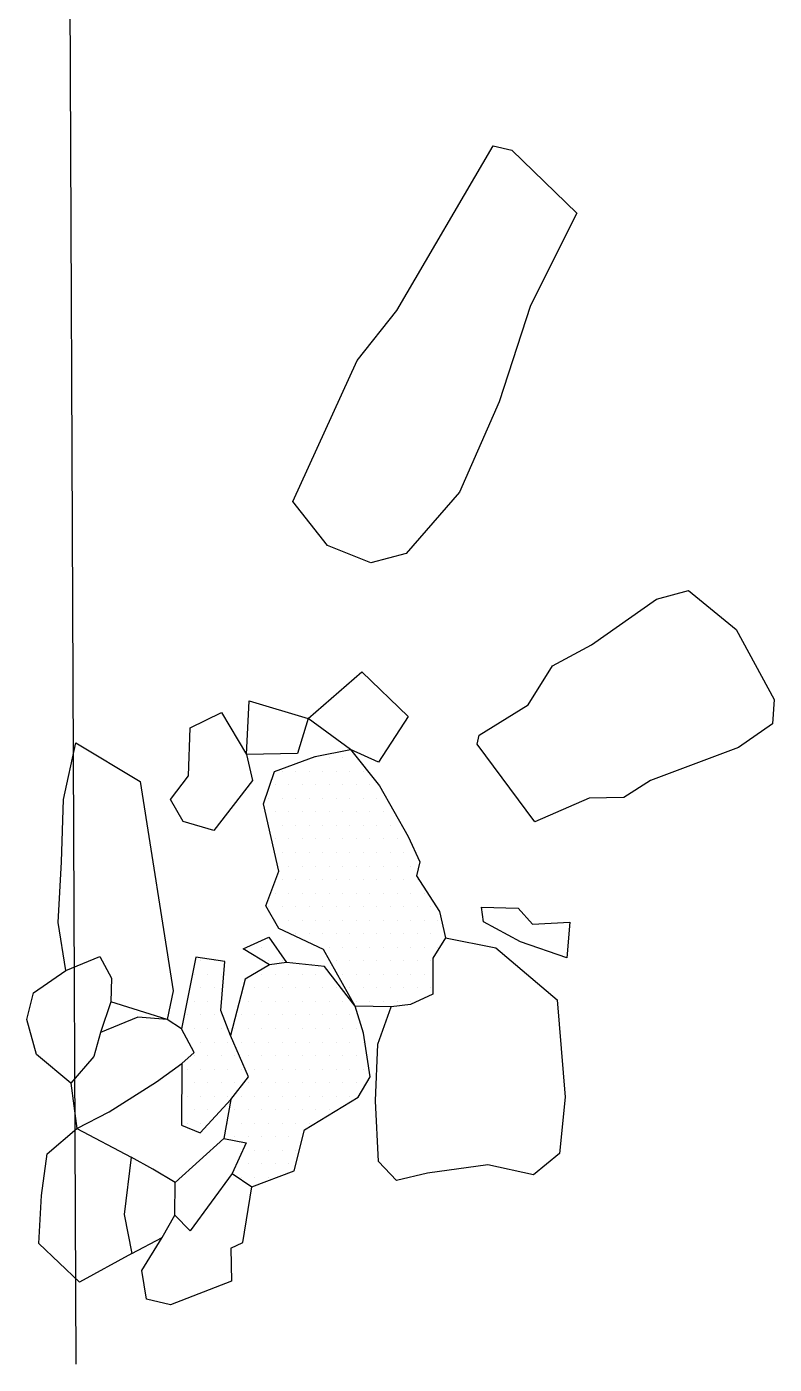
# Model space of a CAD drawing. Header units: metres. Extents: x -3.89 to -2.45, y -19 to -15.4.
# Drawn here: x -3.886 to -3.195, y -18.997 to -17.763 of the extents above; entities that cross this region are included whole.
import ezdxf

# ---------------------------------------------------------------- set-up
doc = ezdxf.new("R2010")
doc.units = ezdxf.units.M
doc.header["$LTSCALE"] = 25
doc.header["$MEASUREMENT"] = 0
doc.linetypes.add('STRICHPUNKTX2', pattern=[2, 1, -0.5, 0, -0.5])
doc.layers.get('0').update_dxf_attribs({"linetype": 'CONTINUOUS'})
for name, color, linetype in [('GRABUNGSGRENZE', 3, 'STRICHPUNKTX2'), ('STEINE', 4, 'CONTINUOUS'), ('STEINESCHRAFF', 4, 'CONTINUOUS')]:
    doc.layers.add(name, color=color, linetype=linetype)

# ---------------------------------------------------------------- blocks, each defined once
blk = doc.blocks.new('*X8')
at = {"color": 0}
for p, q in [((-361.875, -1843.75), (-361.875, -1843.75)), ((-360.625, -1843.75), (-360.625, -1843.75)), ((-359.375, -1843.75), (-359.375, -1843.75)), ((-358.125, -1843.75), (-358.125, -1843.75)), ((-365, -1845), (-365, -1845)), ((-363.75, -1845), (-363.75, -1845)), ((-362.5, -1845), (-362.5, -1845)), ((-361.25, -1845), (-361.25, -1845)), ((-360, -1845), (-360, -1845)), ((-358.75, -1845), (-358.75, -1845)), ((-357.5, -1845), (-357.5, -1845)), ((-365.625, -1846.25), (-365.625, -1846.25)), ((-364.375, -1846.25), (-364.375, -1846.25)), ((-363.125, -1846.25), (-363.125, -1846.25)), ((-361.875, -1846.25), (-361.875, -1846.25)), ((-360.625, -1846.25), (-360.625, -1846.25)), ((-359.375, -1846.25), (-359.375, -1846.25)), ((-358.125, -1846.25), (-358.125, -1846.25)), ((-356.875, -1846.25), (-356.875, -1846.25)), ((-366.25, -1847.5), (-366.25, -1847.5)), ((-365, -1847.5), (-365, -1847.5)), ((-363.75, -1847.5), (-363.75, -1847.5)), ((-362.5, -1847.5), (-362.5, -1847.5)), ((-361.25, -1847.5), (-361.25, -1847.5)), ((-360, -1847.5), (-360, -1847.5)), ((-358.75, -1847.5), (-358.75, -1847.5)), ((-357.5, -1847.5), (-357.5, -1847.5)), ((-356.25, -1847.5), (-356.25, -1847.5)), ((-365.625, -1848.75), (-365.625, -1848.75)), ((-364.375, -1848.75), (-364.375, -1848.75)), ((-363.125, -1848.75), (-363.125, -1848.75)), ((-361.875, -1848.75), (-361.875, -1848.75)), ((-360.625, -1848.75), (-360.625, -1848.75)), ((-359.375, -1848.75), (-359.375, -1848.75)), ((-358.125, -1848.75), (-358.125, -1848.75)), ((-356.875, -1848.75), (-356.875, -1848.75)), ((-355.625, -1848.75), (-355.625, -1848.75)), ((-366.25, -1850), (-366.25, -1850)), ((-365, -1850), (-365, -1850)), ((-363.75, -1850), (-363.75, -1850)), ((-362.5, -1850), (-362.5, -1850)), ((-361.25, -1850), (-361.25, -1850)), ((-360, -1850), (-360, -1850)), ((-358.75, -1850), (-358.75, -1850)), ((-357.5, -1850), (-357.5, -1850)), ((-356.25, -1850), (-356.25, -1850)), ((-355, -1850), (-355, -1850)), ((-365.625, -1851.25), (-365.625, -1851.25)), ((-364.375, -1851.25), (-364.375, -1851.25)), ((-363.125, -1851.25), (-363.125, -1851.25)), ((-361.875, -1851.25), (-361.875, -1851.25)), ((-360.625, -1851.25), (-360.625, -1851.25)), ((-359.375, -1851.25), (-359.375, -1851.25)), ((-358.125, -1851.25), (-358.125, -1851.25)), ((-356.875, -1851.25), (-356.875, -1851.25)), ((-355.625, -1851.25), (-355.625, -1851.25)), ((-354.375, -1851.25), (-354.375, -1851.25)), ((-365, -1852.5), (-365, -1852.5)), ((-363.75, -1852.5), (-363.75, -1852.5)), ((-362.5, -1852.5), (-362.5, -1852.5)), ((-361.25, -1852.5), (-361.25, -1852.5)), ((-360, -1852.5), (-360, -1852.5)), ((-358.75, -1852.5), (-358.75, -1852.5)), ((-357.5, -1852.5), (-357.5, -1852.5)), ((-356.25, -1852.5), (-356.25, -1852.5)), ((-355, -1852.5), (-355, -1852.5)), ((-353.75, -1852.5), (-353.75, -1852.5)), ((-364.375, -1853.75), (-364.375, -1853.75)), ((-363.125, -1853.75), (-363.125, -1853.75)), ((-361.875, -1853.75), (-361.875, -1853.75)), ((-360.625, -1853.75), (-360.625, -1853.75)), ((-359.375, -1853.75), (-359.375, -1853.75)), ((-358.125, -1853.75), (-358.125, -1853.75)), ((-356.875, -1853.75), (-356.875, -1853.75)), ((-355.625, -1853.75), (-355.625, -1853.75)), ((-354.375, -1853.75), (-354.375, -1853.75)), ((-353.125, -1853.75), (-353.125, -1853.75)), ((-365, -1855), (-365, -1855)), ((-363.75, -1855), (-363.75, -1855)), ((-362.5, -1855), (-362.5, -1855)), ((-361.25, -1855), (-361.25, -1855)), ((-360, -1855), (-360, -1855)), ((-358.75, -1855), (-358.75, -1855)), ((-357.5, -1855), (-357.5, -1855)), ((-356.25, -1855), (-356.25, -1855)), ((-355, -1855), (-355, -1855)), ((-353.75, -1855), (-353.75, -1855)), ((-352.5, -1855), (-352.5, -1855)), ((-365.625, -1856.25), (-365.625, -1856.25)), ((-364.375, -1856.25), (-364.375, -1856.25)), ((-363.125, -1856.25), (-363.125, -1856.25)), ((-361.875, -1856.25), (-361.875, -1856.25)), ((-360.625, -1856.25), (-360.625, -1856.25)), ((-359.375, -1856.25), (-359.375, -1856.25)), ((-358.125, -1856.25), (-358.125, -1856.25)), ((-356.875, -1856.25), (-356.875, -1856.25)), ((-355.625, -1856.25), (-355.625, -1856.25)), ((-354.375, -1856.25), (-354.375, -1856.25)), ((-353.125, -1856.25), (-353.125, -1856.25)), ((-351.875, -1856.25), (-351.875, -1856.25)), ((-366.25, -1857.5), (-366.25, -1857.5)), ((-365, -1857.5), (-365, -1857.5)), ((-363.75, -1857.5), (-363.75, -1857.5)), ((-362.5, -1857.5), (-362.5, -1857.5)), ((-361.25, -1857.5), (-361.25, -1857.5)), ((-360, -1857.5), (-360, -1857.5)), ((-358.75, -1857.5), (-358.75, -1857.5)), ((-357.5, -1857.5), (-357.5, -1857.5)), ((-356.25, -1857.5), (-356.25, -1857.5)), ((-355, -1857.5), (-355, -1857.5)), ((-353.75, -1857.5), (-353.75, -1857.5)), ((-352.5, -1857.5), (-352.5, -1857.5)), ((-351.25, -1857.5), (-351.25, -1857.5)), ((-365.625, -1858.75), (-365.625, -1858.75)), ((-364.375, -1858.75), (-364.375, -1858.75)), ((-363.125, -1858.75), (-363.125, -1858.75)), ((-361.875, -1858.75), (-361.875, -1858.75)), ((-360.625, -1858.75), (-360.625, -1858.75)), ((-359.375, -1858.75), (-359.375, -1858.75)), ((-358.125, -1858.75), (-358.125, -1858.75)), ((-356.875, -1858.75), (-356.875, -1858.75)), ((-355.625, -1858.75), (-355.625, -1858.75)), ((-354.375, -1858.75), (-354.375, -1858.75)), ((-353.125, -1858.75), (-353.125, -1858.75)), ((-351.875, -1858.75), (-351.875, -1858.75)), ((-350.625, -1858.75), (-350.625, -1858.75)), ((-363.75, -1860), (-363.75, -1860)), ((-362.5, -1860), (-362.5, -1860)), ((-361.25, -1860), (-361.25, -1860)), ((-360, -1860), (-360, -1860)), ((-358.75, -1860), (-358.75, -1860)), ((-357.5, -1860), (-357.5, -1860)), ((-356.25, -1860), (-356.25, -1860)), ((-355, -1860), (-355, -1860)), ((-353.75, -1860), (-353.75, -1860)), ((-352.5, -1860), (-352.5, -1860)), ((-351.25, -1860), (-351.25, -1860)), ((-350, -1860), (-350, -1860)), ((-368.125, -1861.25), (-368.125, -1861.25)), ((-366.875, -1861.25), (-366.875, -1861.25)), ((-365.625, -1861.25), (-365.625, -1861.25)), ((-360.625, -1861.25), (-360.625, -1861.25)), ((-359.375, -1861.25), (-359.375, -1861.25)), ((-358.125, -1861.25), (-358.125, -1861.25)), ((-356.875, -1861.25), (-356.875, -1861.25)), ((-355.625, -1861.25), (-355.625, -1861.25)), ((-354.375, -1861.25), (-354.375, -1861.25)), ((-353.125, -1861.25), (-353.125, -1861.25)), ((-351.875, -1861.25), (-351.875, -1861.25)), ((-350.625, -1861.25), (-350.625, -1861.25)), ((-372.5, -1862.5), (-372.5, -1862.5)), ((-371.25, -1862.5), (-371.25, -1862.5)), ((-366.25, -1862.5), (-366.25, -1862.5)), ((-365, -1862.5), (-365, -1862.5)), ((-360, -1862.5), (-360, -1862.5)), ((-358.75, -1862.5), (-358.75, -1862.5)), ((-357.5, -1862.5), (-357.5, -1862.5)), ((-356.25, -1862.5), (-356.25, -1862.5)), ((-355, -1862.5), (-355, -1862.5)), ((-353.75, -1862.5), (-353.75, -1862.5)), ((-352.5, -1862.5), (-352.5, -1862.5)), ((-351.25, -1862.5), (-351.25, -1862.5)), ((-373.125, -1863.75), (-373.125, -1863.75)), ((-371.875, -1863.75), (-371.875, -1863.75)), ((-370.625, -1863.75), (-370.625, -1863.75)), ((-366.875, -1863.75), (-366.875, -1863.75)), ((-365.625, -1863.75), (-365.625, -1863.75)), ((-364.375, -1863.75), (-364.375, -1863.75)), ((-363.125, -1863.75), (-363.125, -1863.75)), ((-361.875, -1863.75), (-361.875, -1863.75)), ((-360.625, -1863.75), (-360.625, -1863.75)), ((-359.375, -1863.75), (-359.375, -1863.75)), ((-358.125, -1863.75), (-358.125, -1863.75)), ((-356.875, -1863.75), (-356.875, -1863.75)), ((-355.625, -1863.75), (-355.625, -1863.75)), ((-354.375, -1863.75), (-354.375, -1863.75)), ((-353.125, -1863.75), (-353.125, -1863.75)), ((-351.875, -1863.75), (-351.875, -1863.75)), ((-372.5, -1865), (-372.5, -1865)), ((-371.25, -1865), (-371.25, -1865)), ((-367.5, -1865), (-367.5, -1865)), ((-366.25, -1865), (-366.25, -1865)), ((-365, -1865), (-365, -1865)), ((-363.75, -1865), (-363.75, -1865)), ((-362.5, -1865), (-362.5, -1865)), ((-361.25, -1865), (-361.25, -1865)), ((-360, -1865), (-360, -1865)), ((-358.75, -1865), (-358.75, -1865)), ((-357.5, -1865), (-357.5, -1865)), ((-356.25, -1865), (-356.25, -1865)), ((-355, -1865), (-355, -1865)), ((-353.75, -1865), (-353.75, -1865)), ((-352.5, -1865), (-352.5, -1865)), ((-351.25, -1865), (-351.25, -1865)), ((-373.125, -1866.25), (-373.125, -1866.25)), ((-371.875, -1866.25), (-371.875, -1866.25)), ((-370.625, -1866.25), (-370.625, -1866.25)), ((-368.125, -1866.25), (-368.125, -1866.25)), ((-366.875, -1866.25), (-366.875, -1866.25)), ((-365.625, -1866.25), (-365.625, -1866.25)), ((-364.375, -1866.25), (-364.375, -1866.25)), ((-363.125, -1866.25), (-363.125, -1866.25)), ((-361.875, -1866.25), (-361.875, -1866.25)), ((-360.625, -1866.25), (-360.625, -1866.25)), ((-359.375, -1866.25), (-359.375, -1866.25)), ((-358.125, -1866.25), (-358.125, -1866.25)), ((-356.875, -1866.25), (-356.875, -1866.25)), ((-355.625, -1866.25), (-355.625, -1866.25)), ((-354.375, -1866.25), (-354.375, -1866.25)), ((-353.125, -1866.25), (-353.125, -1866.25)), ((-373.75, -1867.5), (-373.75, -1867.5)), ((-372.5, -1867.5), (-372.5, -1867.5)), ((-371.25, -1867.5), (-371.25, -1867.5)), ((-368.75, -1867.5), (-368.75, -1867.5)), ((-367.5, -1867.5), (-367.5, -1867.5)), ((-366.25, -1867.5), (-366.25, -1867.5)), ((-365, -1867.5), (-365, -1867.5)), ((-363.75, -1867.5), (-363.75, -1867.5)), ((-362.5, -1867.5), (-362.5, -1867.5)), ((-361.25, -1867.5), (-361.25, -1867.5)), ((-360, -1867.5), (-360, -1867.5)), ((-358.75, -1867.5), (-358.75, -1867.5)), ((-373.125, -1868.75), (-373.125, -1868.75)), ((-371.875, -1868.75), (-371.875, -1868.75)), ((-370.625, -1868.75), (-370.625, -1868.75)), ((-369.375, -1868.75), (-369.375, -1868.75)), ((-368.125, -1868.75), (-368.125, -1868.75)), ((-366.875, -1868.75), (-366.875, -1868.75)), ((-365.625, -1868.75), (-365.625, -1868.75)), ((-364.375, -1868.75), (-364.375, -1868.75)), ((-363.125, -1868.75), (-363.125, -1868.75)), ((-361.875, -1868.75), (-361.875, -1868.75)), ((-360.625, -1868.75), (-360.625, -1868.75)), ((-359.375, -1868.75), (-359.375, -1868.75)), ((-358.125, -1868.75), (-358.125, -1868.75)), ((-372.5, -1870), (-372.5, -1870)), ((-371.25, -1870), (-371.25, -1870)), ((-370, -1870), (-370, -1870)), ((-368.75, -1870), (-368.75, -1870)), ((-367.5, -1870), (-367.5, -1870)), ((-366.25, -1870), (-366.25, -1870)), ((-365, -1870), (-365, -1870)), ((-363.75, -1870), (-363.75, -1870)), ((-362.5, -1870), (-362.5, -1870)), ((-361.25, -1870), (-361.25, -1870)), ((-360, -1870), (-360, -1870)), ((-358.75, -1870), (-358.75, -1870)), ((-357.5, -1870), (-357.5, -1870)), ((-373.125, -1871.25), (-373.125, -1871.25)), ((-371.875, -1871.25), (-371.875, -1871.25)), ((-370.625, -1871.25), (-370.625, -1871.25)), ((-369.375, -1871.25), (-369.375, -1871.25)), ((-368.125, -1871.25), (-368.125, -1871.25)), ((-366.875, -1871.25), (-366.875, -1871.25)), ((-365.625, -1871.25), (-365.625, -1871.25)), ((-364.375, -1871.25), (-364.375, -1871.25)), ((-363.125, -1871.25), (-363.125, -1871.25)), ((-361.875, -1871.25), (-361.875, -1871.25)), ((-360.625, -1871.25), (-360.625, -1871.25)), ((-359.375, -1871.25), (-359.375, -1871.25)), ((-358.125, -1871.25), (-358.125, -1871.25)), ((-373.75, -1872.5), (-373.75, -1872.5)), ((-372.5, -1872.5), (-372.5, -1872.5)), ((-371.25, -1872.5), (-371.25, -1872.5)), ((-370, -1872.5), (-370, -1872.5)), ((-368.75, -1872.5), (-368.75, -1872.5)), ((-367.5, -1872.5), (-367.5, -1872.5)), ((-366.25, -1872.5), (-366.25, -1872.5)), ((-365, -1872.5), (-365, -1872.5)), ((-363.75, -1872.5), (-363.75, -1872.5)), ((-362.5, -1872.5), (-362.5, -1872.5)), ((-361.25, -1872.5), (-361.25, -1872.5)), ((-360, -1872.5), (-360, -1872.5)), ((-358.75, -1872.5), (-358.75, -1872.5)), ((-357.5, -1872.5), (-357.5, -1872.5)), ((-373.125, -1873.75), (-373.125, -1873.75)), ((-371.875, -1873.75), (-371.875, -1873.75)), ((-370.625, -1873.75), (-370.625, -1873.75)), ((-369.375, -1873.75), (-369.375, -1873.75)), ((-368.125, -1873.75), (-368.125, -1873.75)), ((-366.875, -1873.75), (-366.875, -1873.75)), ((-365.625, -1873.75), (-365.625, -1873.75)), ((-364.375, -1873.75), (-364.375, -1873.75)), ((-363.125, -1873.75), (-363.125, -1873.75)), ((-361.875, -1873.75), (-361.875, -1873.75)), ((-360.625, -1873.75), (-360.625, -1873.75)), ((-359.375, -1873.75), (-359.375, -1873.75)), ((-358.125, -1873.75), (-358.125, -1873.75)), ((-373.75, -1875), (-373.75, -1875)), ((-372.5, -1875), (-372.5, -1875)), ((-371.25, -1875), (-371.25, -1875)), ((-370, -1875), (-370, -1875)), ((-368.75, -1875), (-368.75, -1875)), ((-367.5, -1875), (-367.5, -1875)), ((-366.25, -1875), (-366.25, -1875)), ((-365, -1875), (-365, -1875)), ((-363.75, -1875), (-363.75, -1875)), ((-362.5, -1875), (-362.5, -1875)), ((-361.25, -1875), (-361.25, -1875)), ((-360, -1875), (-360, -1875)), ((-358.75, -1875), (-358.75, -1875)), ((-373.125, -1876.25), (-373.125, -1876.25)), ((-371.875, -1876.25), (-371.875, -1876.25)), ((-370.625, -1876.25), (-370.625, -1876.25)), ((-369.375, -1876.25), (-369.375, -1876.25)), ((-368.125, -1876.25), (-368.125, -1876.25)), ((-366.875, -1876.25), (-366.875, -1876.25)), ((-365.625, -1876.25), (-365.625, -1876.25)), ((-364.375, -1876.25), (-364.375, -1876.25)), ((-363.125, -1876.25), (-363.125, -1876.25)), ((-361.875, -1876.25), (-361.875, -1876.25)), ((-360.625, -1876.25), (-360.625, -1876.25)), ((-373.75, -1877.5), (-373.75, -1877.5)), ((-372.5, -1877.5), (-372.5, -1877.5)), ((-370, -1877.5), (-370, -1877.5)), ((-368.75, -1877.5), (-368.75, -1877.5)), ((-367.5, -1877.5), (-367.5, -1877.5)), ((-366.25, -1877.5), (-366.25, -1877.5)), ((-365, -1877.5), (-365, -1877.5)), ((-363.75, -1877.5), (-363.75, -1877.5)), ((-362.5, -1877.5), (-362.5, -1877.5)), ((-369.375, -1878.75), (-369.375, -1878.75)), ((-368.125, -1878.75), (-368.125, -1878.75)), ((-366.875, -1878.75), (-366.875, -1878.75)), ((-365.625, -1878.75), (-365.625, -1878.75)), ((-364.375, -1878.75), (-364.375, -1878.75)), ((-363.125, -1878.75), (-363.125, -1878.75)), ((-367.5, -1880), (-367.5, -1880)), ((-366.25, -1880), (-366.25, -1880)), ((-365, -1880), (-365, -1880)), ((-363.75, -1880), (-363.75, -1880)), ((-368.125, -1881.25), (-368.125, -1881.25)), ((-366.875, -1881.25), (-366.875, -1881.25)), ((-365.625, -1881.25), (-365.625, -1881.25)), ((-364.375, -1881.25), (-364.375, -1881.25)), ((-368.75, -1882.5), (-368.75, -1882.5)), ((-367.5, -1882.5), (-367.5, -1882.5)), ((-366.25, -1882.5), (-366.25, -1882.5))]:
    blk.add_line(p, q, dxfattribs=at)

msp = doc.modelspace()

# ---------------------------------------------------------------- linework, layer by layer
at = {"layer": 'GRABUNGSGRENZE'}
msp.add_lwpolyline([(-3.8402, -18.9975), (-3.8562, -15.4051)], dxfattribs=at)
at = {"layer": 'STEINE'}
for points in [[(-3.6401, -18.201), (-3.5806, -18.0708), (-3.544, -18.0245), (-3.4549, -17.8725), (-3.4376, -17.8766), (-3.3776, -17.9346), (-3.4204, -18.02), (-3.4494, -18.109), (-3.486, -18.1924), (-3.5354, -18.2489), (-3.5679, -18.2575), (-3.6081, -18.2417), (-3.6401, -18.201)], [(-3.4678, -18.4167), (-3.4225, -18.3887), (-3.4001, -18.3526), (-3.364, -18.3333), (-3.304, -18.2911), (-3.2745, -18.283), (-3.2302, -18.3191), (-3.1951, -18.3837), (-3.1967, -18.4061), (-3.2282, -18.428), (-3.3096, -18.4585), (-3.334, -18.4742), (-3.3661, -18.4747), (-3.4164, -18.4966), (-3.4698, -18.4249), (-3.4678, -18.4167)], [(-3.5608, -18.4416), (-3.5868, -18.4299), (-3.6259, -18.4014), (-3.5761, -18.3582), (-3.5334, -18.3994), (-3.5608, -18.4416)], [(-3.6829, -18.4345), (-3.6804, -18.3851), (-3.6259, -18.4014), (-3.6356, -18.4335), (-3.6829, -18.4345)], [(-3.7531, -18.4762), (-3.7363, -18.4543), (-3.7348, -18.41), (-3.7058, -18.3958), (-3.6829, -18.4345), (-3.6773, -18.4584), (-3.7129, -18.5047), (-3.7414, -18.4965), (-3.7531, -18.4762)], [(-3.8498, -18.6338), (-3.8569, -18.5896), (-3.8538, -18.5336), (-3.8518, -18.4761), (-3.8406, -18.4238), (-3.7811, -18.4594), (-3.7506, -18.6527), (-3.7562, -18.6791), (-3.8081, -18.6628)], [(-3.6529, -18.5952), (-3.6651, -18.5743), (-3.6529, -18.5423), (-3.6672, -18.4802), (-3.657, -18.4502), (-3.6193, -18.4365), (-3.5868, -18.4299), (-3.5598, -18.4635), (-3.5334, -18.5103), (-3.5227, -18.5337), (-3.5258, -18.5464), (-3.5044, -18.5795), (-3.4988, -18.6039), (-3.5105, -18.6227), (-3.5105, -18.6558), (-3.5314, -18.6654), (-3.5492, -18.6674), (-3.5823, -18.6669), (-3.6117, -18.6145), (-3.6117, -18.6145), (-3.6529, -18.5952)], [(-3.4637, -18.5891), (-3.4658, -18.5754), (-3.4317, -18.5764), (-3.4185, -18.5912), (-3.3839, -18.5892), (-3.3869, -18.6222), (-3.4297, -18.6075), (-3.4637, -18.5891)], [(-3.6616, -18.6288), (-3.686, -18.614), (-3.6621, -18.6033), (-3.6458, -18.6267)], [(-3.4988, -18.6039), (-3.4525, -18.613), (-3.3956, -18.6609), (-3.3885, -18.7509), (-3.3936, -18.8028), (-3.4175, -18.8226), (-3.4597, -18.8134), (-3.5157, -18.8211), (-3.5441, -18.8277), (-3.5609, -18.8104), (-3.5635, -18.7544), (-3.5614, -18.702), (-3.5492, -18.6674)], [(-3.8452, -18.7381), (-3.8768, -18.7116), (-3.8859, -18.6791), (-3.8798, -18.6547), (-3.8498, -18.6338), (-3.8183, -18.6211), (-3.8076, -18.6409), (-3.8081, -18.6628), (-3.8178, -18.6913), (-3.8239, -18.7132), (-3.8452, -18.7381)], [(-3.7425, -18.7198), (-3.743, -18.7768), (-3.7257, -18.7839), (-3.6972, -18.7529), (-3.6809, -18.732), (-3.6977, -18.6939), (-3.7064, -18.671), (-3.7028, -18.6257), (-3.7298, -18.6216), (-3.743, -18.6878)], [(-3.6962, -18.8215), (-3.6779, -18.8337), (-3.6388, -18.819), (-3.6291, -18.7809), (-3.5797, -18.7509), (-3.5685, -18.732), (-3.5746, -18.6919), (-3.5823, -18.6669), (-3.6107, -18.6303), (-3.6458, -18.6267), (-3.6616, -18.6288), (-3.684, -18.642), (-3.6977, -18.6939)], [(-3.8452, -18.7381), (-3.8396, -18.7798), (-3.8096, -18.7645), (-3.7659, -18.7366), (-3.7425, -18.7198), (-3.7313, -18.7096), (-3.743, -18.6878), (-3.7562, -18.6791), (-3.7832, -18.6771), (-3.8178, -18.6913)], [(-3.6972, -18.7529), (-3.7038, -18.789)], [(-3.7888, -18.8953), (-3.8371, -18.9217), (-3.8371, -18.9217), (-3.8748, -18.8861), (-3.8722, -18.8418), (-3.8671, -18.8032), (-3.8396, -18.7798), (-3.7893, -18.8062), (-3.7893, -18.8062), (-3.7959, -18.8591), (-3.7888, -18.8953)], [(-3.7486, -18.8297), (-3.7038, -18.789), (-3.7038, -18.789), (-3.683, -18.793), (-3.6962, -18.8215), (-3.7349, -18.8744), (-3.7491, -18.8597)], [(-3.7888, -18.8953), (-3.7608, -18.8805), (-3.7491, -18.8597), (-3.7486, -18.8297), (-3.7695, -18.8174), (-3.7893, -18.8062)], [(-3.6973, -18.8902), (-3.6861, -18.8851), (-3.6779, -18.8337)], [(-3.6973, -18.8902), (-3.6968, -18.9207), (-3.7532, -18.9426), (-3.7751, -18.9375), (-3.7797, -18.911), (-3.7608, -18.8805)]]:
    msp.add_lwpolyline(points, dxfattribs=at)

# ---------------------------------------------------------------- block references
at = {"layer": 'STEINESCHRAFF', "xscale": 0.01, "yscale": 0.01, "zscale": 0.01}
msp.add_blockref('*X8', (0, 0), dxfattribs=at)

doc.saveas('drawing.dxf')
